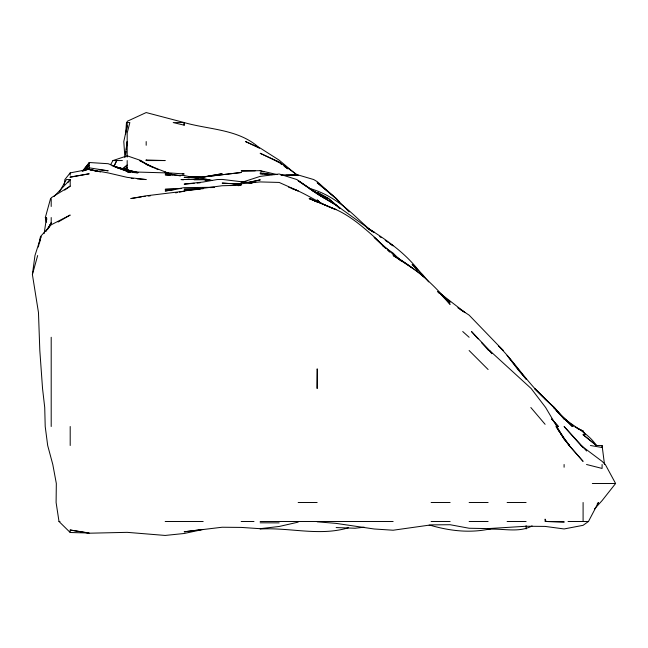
<?xml version="1.0" encoding="UTF-8"?>
<svg xmlns="http://www.w3.org/2000/svg" width="648" height="648" viewBox="0 0 648 648"><rect width="100%" height="100%" fill="white"/><g stroke="black" fill="none" stroke-linecap="round" stroke-linejoin="round"><path stroke-width="0.97" d="M184.17 125.194L184.202 122.561L173.219 122.561L184.17 125.194L184.17 122.561C209.579 129.835 238.764 129.057 259.346 147.93M125.591 134.565L126.482 122.561M125.736 154.556L126.068 151.559M126.295 149.558L127.186 141.564L124.886 157.561L123.792 141.564L127.186 125.939L127.186 121.314L146.181 112.558L184.17 122.553M89.189 533.012L70.195 532.502L59 521.486L56.101 502.492L56.327 483.497L52.796 464.495L47.685 445.5L45.206 426.505L44.728 407.511L42.541 388.508L39.82 350.519L38.467 312.53L32.4 274.533L34.96 255.539L41.043 236.544L39.73 242.239M64.201 184.55L64.873 179.553L70.195 172.886L89.189 169.233L100.586 171.963M126.392 131.795L127.186 125.939M44.153 233.539L46.543 217.542L45.328 217.542L46.397 222.296M38.386 246.993L40.476 236.544L51.2 224.799L70.195 215.055L58.126 222.013M45.328 217.542L50.568 198.547M32.4 274.533L37.657 255.539M114.591 165.143L116.721 160.558L114.161 165.864M317.147 521.81L336.142 523.39L374.139 528.987L393.134 530.226L431.123 524.872L450.125 524.726L469.12 528.25L488.114 528.598L526.103 526.249L545.106 526.411L564.1 528.954L583.095 525.317L588.457 521.486L598.436 502.492L597.156 504.055M59.575 191.638L66.404 179.553L70.195 179.553L70.195 186.146L64.695 190.091M110.565 164.754L112.946 160.558L127.186 155.82L140.989 160.558L146.181 164.09L139.644 160.558L157.942 169.622M45.984 231.425L51.2 222.888L51.2 217.542M82.701 171.032L89.189 162.51L108.184 163.709L127.186 171.331L115.79 167.265M67.773 182.72L70.195 179.553L54.173 196.368M586.594 451.008L564.1 426.505L580.964 445.5L602.089 461.352L605.313 464.495L615.6 483.497L602.089 500.612L594.467 508.996M83.009 171.04L89.189 163.304L82.766 170.691M86.362 168.318L89.189 165.507L82.142 171.007M124.303 167.848L127.186 165.094L122.44 168.707M124.708 169.298L127.186 167.759L123.566 169.493M51.2 197.745L70.195 186.146M84.013 170.586L89.189 167.824L108.184 170.805L99.193 169.817M429.122 525.204L431.123 525.488C449.623 530.825 469.087 533.093 488.114 529.303C502.516 528.136 518.935 533.183 532.081 525.893M85.739 170.124L89.189 168.383L83.762 170.821M241.161 182.558L260.156 176.386L279.158 173.988L296.857 179.553L317.147 193.469L311.963 190.472M348.494 527.739C319.626 536.528 289.543 527.253 260.156 529.027M298.153 522.15L279.158 526.476L260.156 528.687L241.161 527.415L222.167 527.237L184.17 531.806L200.167 529.789M203.172 529.416L184.17 533.49L165.175 535.442L127.186 532.348L89.189 533.207L70.195 530.024L70.195 532.502M175.624 192.869L177.528 192.505M179.423 192.132L184.17 191.201L146.181 195.809L130.815 198.547L141.377 196.903M70.195 177.22L89.189 173.794L70.195 177.034L70.195 177.52M230.712 185.636L241.161 183.765L260.156 181.926L279.158 182.436L298.153 190.909L291.819 188.568M238.164 185.693L241.161 185.215L222.167 185.733L184.17 190.868L200.167 189.078M143.297 196.603L145.217 196.304M174.174 189.783L165.175 190.998L184.17 187.653L214.164 187.272M364.136 527.172L355.136 528.241L336.142 527.561M488.114 529.303L490.115 529.068M194.173 183.303L184.17 184.129L203.172 182.023L217.104 179.553L222.167 179.415L252.161 183.028L241.161 182.177L255.158 182.493M197.17 183.052L200.167 182.801M148.181 196.028L150.182 195.89M181.173 188.56L165.175 189.297L174.174 189.095M203.172 188.738L184.17 189.208L197.17 189.022M182.177 173.98L184.17 173.939L165.175 172.627M281.151 175.292L298.153 174.96L313.689 179.553L317.147 181.618L336.142 198.547L349.151 211.92M210.171 187.588L214.164 187.515M194.173 179.82L203.172 179.715M255.158 170.829L241.161 170.959L260.156 170.667L277.255 174.604M286.157 175.284L298.153 175.203L281.151 175.114M127.186 122.561L129.851 122.561L127.186 133.051L127.186 155.536M112.946 160.558L122.375 160.558M592.337 483.497L615.6 483.497M298.153 502.492L317.147 502.492M431.123 502.492L450.125 502.492M469.12 502.492L488.114 502.492M507.109 502.492L526.103 502.492M59 521.486L59.997 521.486M165.175 521.486L203.172 521.486M241.161 521.486L254 521.486M260.156 521.486L393.134 521.486M431.123 521.486L450.125 521.486M469.12 521.486L488.114 521.486M507.109 521.486L526.103 521.486M564.1 521.486L545.106 521.486L545.106 519.129L546.134 521.486L564.1 522.329M568.029 521.486L588.457 521.486M189.176 176.912L203.172 176.969L241.161 172.506L203.172 176.969L222.167 173.729L203.172 177.082L189.176 176.945M260.156 522.806L279.158 522.879M604.511 464.495L602.089 445.581L596.452 445.5L583.095 434.719L596.452 445.5C586.14 430.07 567.429 424.634 556.138 410.314M146.181 159.975L165.175 160.558L146.181 160.558L146.181 159.975L146.367 160.558M241.161 184.129L222.167 183.109L241.161 184.283M275.157 174.636L260.156 173.704L263.161 174.012M131.188 178.403L133.18 178.556M137.182 178.864L146.181 179.553L127.186 177.358L108.184 172.927L89.189 169.557L97.743 171.461L90.145 169.622M212.171 180.428L203.172 179.553L209.166 180.444M170.173 175.325L165.175 174.822L184.17 175.527L198.418 178.548M265.162 174.223L269.155 174.636M129.187 171.987L127.186 171.761L165.175 172.862L180.371 175.964M133.18 172.449L135.181 172.684M189.176 177.908L184.17 177.325L203.172 178.411L211.475 180.395M183.384 179.852L181.011 179.553L203.172 179.35L210.479 180.5M131.188 172.06L127.186 171.55L130.183 172.02M133.18 172.311L136.185 172.692M272.16 174.693L260.156 173.032L270.159 174.579M70.195 530.024L88.193 532.859M206.015 180.209L207.919 180.533M590.45 445.5L602.089 447.509L602.089 445.581M136.679 172.797L117.685 167.937M130.985 171.283L133.836 171.979M138.583 172.668L127.186 169.865L136.679 172.595M137.635 172.789L114.834 166.714L137.635 172.781L127.186 170.554L111.991 165.75M170.878 174.571L165.175 172.984M586.529 464.495L602.089 468.431L602.089 464.495M114.834 166.601L127.186 169.817M260.156 170.78L263.955 172.012M309.55 188.414C327.078 193.234 342.039 203.901 355.136 216.173L369.789 229.684M288.652 187.256C305.411 192.602 319.432 203.966 336.142 209.628C350.382 216.116 362.175 226.274 373.791 236.544L385.39 247.933M172.417 174.814L146.181 164.333L153.414 167.686M317.147 201.803L309.517 198.547L317.147 201.917M577.141 428.377L583.095 430.993L585.16 434.411M275.821 160.558L279.158 162.446L260.156 153.276L279.158 161.976L298.153 175.511M259.249 148.076L245.535 141.564L260.156 148.028L279.158 160.153L297.383 175.511M574.987 426.951L583.095 430.993M309.38 188.609L326.519 198.547L317.147 193.112M336.142 205.165L317.147 193.849L336.142 205.165L374.139 232.535L369.182 229.392M368.088 228.679L374.139 232.284L366.703 227.667M457.853 307.751L469.12 315.139L503.261 350.519L498.928 346.405M366.703 227.489C387.018 240.076 407.041 254.194 421.184 273.796M460.072 309.339L465.045 312.53L437.837 291.576M421.492 274.533L423.549 276.745L421.492 274.533L412.128 267.916L393.134 255.539C415.319 267.843 434.257 284.675 450.125 304.374L440.073 293.528L450.125 302.26L437.959 291.576M325.045 198.547L298.153 180.76L316.321 193.29M389.885 243.632L393.134 245.811L389.975 243.632M379.704 236.544L381.283 237.63M385.236 240.359L388.395 242.538M382.393 245.592L393.134 253.117L399.2 259.265M385.39 248.087L374.139 237.257L394.47 255.539L412.128 267.916M281.532 164.187L279.944 163.029L281.532 164.171M284.699 166.504L287.858 168.82L283.905 165.912M571.787 424.715L564.1 418.754L565.566 420.05M394.421 255.539L402.116 261.557L393.134 254.308M561.8 416.113L567.478 421.249M339.981 208.113L328.585 198.547L317.147 192.343L328.487 198.547L339.852 208.648M320.801 203.197L317.147 199.924L320.801 203.294M462.721 331.525L469.12 337.284M498.344 345.724C514.885 362.54 527.61 382.887 545.106 398.949L534.519 388.508C547.844 400.496 559.491 414.08 572.346 426.505L556.138 410.346M581.086 445.5L583.095 447.46M387.504 250.006L389.618 252.08M469.12 350.519L488.114 369.514M438.048 292.086L439.433 293.528M417.644 270.184L412.128 264.376L422.585 274.533L428.684 281.88M553.489 407.511L554.818 408.912M488.633 350.519L481.464 342.589M551.74 419.151L558.374 426.505L551.74 419.013M478.135 338.896L471.485 331.525L489.588 350.519L531.149 388.508L545.64 407.511L564.1 438.793L569.082 445.5L583.095 461.36L569.252 445.5L556.025 426.505L564.1 438.793L569.657 445.5L564.1 439.052L560.301 433.196M339.414 202.2L336.142 198.547L317.147 182.687L336.142 198.385L339.528 202.2M491.994 353.444L489.426 350.519L491.84 353.687M530.834 407.511L545.106 424.319M558.139 429.851L559.216 431.519M583.095 431.471L585.16 434.768M46.543 217.542L46.842 219.445M583.095 502.492L583.095 521.486M564.1 464.495L564.1 467.232M526.103 525.666L526.103 528.979M146.181 141.564L146.181 145.274M127.186 155.82L127.186 157.108M127.186 160.558L127.186 170.408M89.189 162.51L89.189 169.403M70.195 172.886L70.195 175.187M70.195 426.505L70.195 445.5M51.2 198.547L51.2 206.477M51.2 337.268L51.2 426.505M317.358 369.514L317.147 388.508L317.147 368.834L317.358 369.514M51.2 222.888L47.92 228.857L51.2 222.888M260.156 179.893L248.759 182.396L260.156 179.893M171.509 174.555L165.175 172.117L171.509 174.596M317.147 201.739L309.137 198.547L336.142 209.628L317.147 201.739M573.585 425.987L571.212 424.44L573.585 425.979M554.413 407.511L545.106 399.087L554.17 407.511L564.1 419.037L554.413 407.511M526.103 379.088L517.89 369.514L507.109 355.371L526.103 379.088"/></g></svg>
